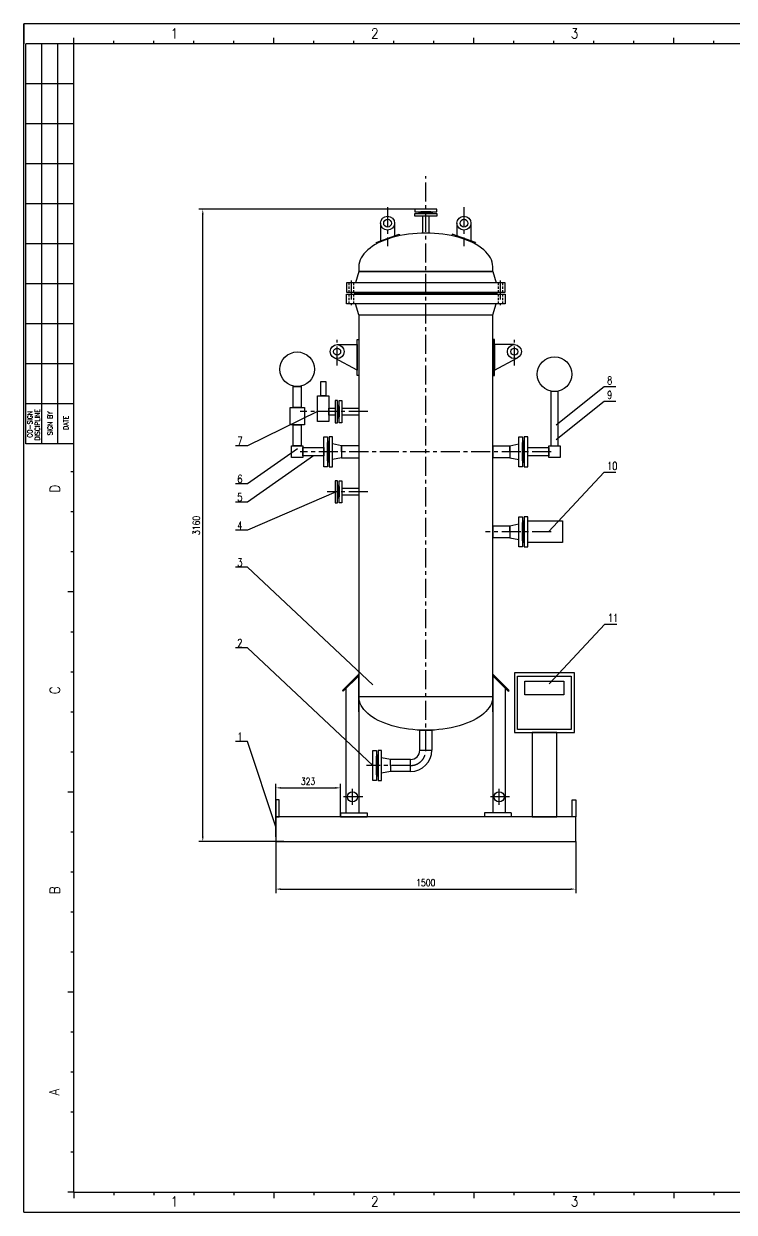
# Model space of a CAD drawing. Header units: millimetres. Extents: x 65833 to 74243, y -16849 to -10909.
# Drawn here: x 65833 to 69385, y -16849 to -10909 of the extents above; entities that cross this region are included whole.
import ezdxf
from ezdxf.enums import TextEntityAlignment as Align

# ---------------------------------------------------------------- set-up
doc = ezdxf.new("R2010")
doc.units = ezdxf.units.MM
doc.linetypes.add('CENTER', pattern=[50.8, 31.75, -6.35, 6.35, -6.35])
doc.linetypes.add('HIDDEN', pattern=[0.375, 0.25, -0.125])
for name, color, linetype in [('2细线层', 4, 'Continuous'), ('6文字层', 3, 'Continuous'), ('7标注层', 4, 'Continuous'), ('图框层', 7, 'Continuous')]:
    doc.layers.add(name, color=color, linetype=linetype)
doc.styles.add('PC_TEXTSTYLE', font='romans.shx', dxfattribs={"width": 0.75, "bigfont": 'hztxt.shx'})
doc.styles.add('ROMANC', font='romans.shx', dxfattribs={"width": 0.75, "bigfont": 'hztxt.shx'})
doc.styles.add('TH_GBDIM', font='romans.shx', dxfattribs={"width": 0.8, "bigfont": 'gbcbig.shx'})
doc.dimstyles.new('TH_GBDIM', dxfattribs={"dimscale": 10, "dimtxt": 3.5, "dimasz": 2.5, "dimexe": 2, "dimexo": 0, "dimgap": 1.5, "dimtad": 1, "dimdec": 0, "dimzin": 0, "dimdsep": 46, "dimtxsty": 'TH_GBDIM', "dimcen": 2.5, "dimclrd": 130, "dimclre": 130, "dimclrt": 3, "dimadec": 0, "dimazin": 0, "dimtfac": 0.714286, "dimtdec": 0, "dimtmove": 0, "dimatfit": 3, "dimfxl": 1, "dimtzin": 0, "dimlwd": -1, "dimlwe": -1, "dimarcsym": 0})

# ---------------------------------------------------------------- blocks, each defined once
blk = doc.blocks.new('PC_PAPER_BLOCK')
at = {"layer": '2细线层'}
for p, q in [((-25, -10), (-25, 584)), ((816, 584), (-25, 584)), ((-25, 584), (-25, 574)), ((0, 574), (0, 577)), ((100, 574), (100, 577)), ((200, 574), (200, 577)), ((300, 574), (300, 577)), ((-24, 374), (-24, 574)), ((0, 574), (-24, 574)), ((-16, 374), (-16, 574)), ((-8, 374), (-8, 574)), ((20, 574), (20, 575.5)), ((40, 574), (40, 575.5)), ((60, 574), (60, 575.5)), ((80, 574), (80, 575.5)), ((120, 574), (120, 575.5)), ((140, 574), (140, 575.5)), ((160, 574), (160, 575.5)), ((180, 574), (180, 575.5)), ((220, 574), (220, 575.5)), ((240, 574), (240, 575.5)), ((260, 574), (260, 575.5)), ((280, 574), (280, 575.5)), ((320, 574), (320, 575.5)), ((0, 554), (-24, 554)), ((0, 534), (-24, 534)), ((0, 514), (-24, 514)), ((0, 494), (-24, 494)), ((0, 474), (-24, 474)), ((0, 454), (-24, 454)), ((0, 434), (-24, 434)), ((0, 414), (-24, 414)), ((0, 394), (-24, 394)), ((0, 374), (-24, 374)), ((0, 360), (-1.5, 360)), ((0, 340), (-1.5, 340)), ((0, 320), (-1.5, 320)), ((0, 300), (-3, 300)), ((0, 280), (-1.5, 280)), ((0, 260), (-1.5, 260)), ((0, 240), (-1.5, 240)), ((0, 220), (-1.5, 220)), ((0, 200), (-3, 200)), ((0, 180), (-1.5, 180)), ((0, 160), (-1.5, 160)), ((0, 140), (-1.5, 140)), ((0, 120), (-1.5, 120)), ((0, 120), (-1.5, 120)), ((0, 100), (-3, 100)), ((0, 80), (-1.5, 80)), ((0, 60), (-1.5, 60)), ((0, 40), (-1.5, 40)), ((0, 20), (-1.5, 20)), ((-25, -10), (-25, 0)), ((0, 0), (-3, 0)), ((0, 0), (0, -3)), ((20, 0), (20, -1.5)), ((40, 0), (40, -1.5)), ((60, 0), (60, -1.5)), ((80, 0), (80, -1.5)), ((100, 0), (100, -3)), ((120, 0), (120, -1.5)), ((140, 0), (140, -1.5)), ((160, 0), (160, -1.5)), ((180, 0), (180, -1.5)), ((200, 0), (200, -3)), ((220, 0), (220, -1.5)), ((240, 0), (240, -1.5)), ((260, 0), (260, -1.5)), ((280, 0), (280, -1.5)), ((300, 0), (300, -3)), ((320, 0), (320, -1.5)), ((-25, -10), (816, -10)), ((-25, -10), (0, -10))]:
    blk.add_line(p, q, dxfattribs=at)
at = {"layer": '图框层'}
for p, q in [((0, 0), (0, 574)), ((806, 574), (0, 574)), ((0, 0), (806, 0))]:
    blk.add_line(p, q, dxfattribs=at)
at = {"layer": '2细线层', "style": 'ROMANC', "width": 0.9}
for s, p in [('1', (48.43, 576.67)), ('2', (148.59, 576.67)), ('3', (248.5, 576.67)), ('1', (48.43, -7.11)), ('2', (148.59, -7.11)), ('3', (248.5, -7.11))]:
    blk.add_text(s, height=5, dxfattribs=at).set_placement(p)
at = {"layer": '2细线层', "style": 'ROMANC', "width": 0.8}
for s, p in [('CO-SIGN', (-20.69, 383.78)), ('DISCIPLINE', (-16.94, 383.56)), ('SIGN BY', (-10.58, 384.29)), ('DATE', (-2.7, 384.58))]:
    blk.add_text(s, height=2.5, rotation=90, dxfattribs=at).set_placement(p, align=Align.CENTER)
at = {"layer": '2细线层', "style": 'ROMANC', "width": 0.9}
for s, p in [('D', (-6.94, 349.56)), ('C', (-6.94, 248.87)), ('B', (-6.94, 148.89)), ('A', (-7.32, 48.26))]:
    blk.add_text(s, height=5, rotation=90, dxfattribs=at).set_placement(p)
blk = doc.blocks.new('A$C71E00512')
for p, q in [((-100, 16.5), (-100, -16.5)), ((0, 16.5), (-85.3, 16.5)), ((-85.3, -16.5), (0, -16.5))]:
    blk.add_line(p, q)
at = {"color": 0}
blk.add_line((0, 16.5), (0, -16.5), dxfattribs=at)
for points in [[(-100, -25.4), (-100, 25.4), (-98, 25.4), (-98, -25.4)], [(-98, -55), (-98, 55), (-85.3, 55), (-85.3, -55)]]:
    blk.add_lwpolyline(points, close=True)
blk = doc.blocks.new('A$C127725E5')
for p, q in [((0, 30), (86, 30)), ((86, 30), (130.5, 39)), ((86, 0), (86, 30)), ((86, 30), (86, -30)), ((86, 0), (86, -30)), ((86, -30), (0, -30)), ((86, -30), (130.5, -39))]:
    blk.add_line(p, q)
at = {"color": 0}
blk.add_line((0, 30), (0, -30), dxfattribs=at)
for points in [[(130.5, -75), (130.5, 75), (148, 75), (148, -75)], [(148, -46), (148, 46), (150, 46), (150, -46)]]:
    blk.add_lwpolyline(points, close=True)
blk = doc.blocks.new('*D65')
at = {"color": 130, "transparency": 16777216}
for p, q in [((67092.7, -14996.7), (67092.7, -15254)), ((68592.7, -14996.7), (68592.7, -15254)), ((67117.7, -15234), (68567.7, -15234))]:
    blk.add_line(p, q, dxfattribs=at)
for points in [[(67117.7, -15229.9), (67117.7, -15238.2), (67092.7, -15234)], [(68567.7, -15229.9), (68567.7, -15238.2), (68592.7, -15234)]]:
    blk.add_solid(points, dxfattribs=at)
at = {"layer": 'Defpoints', "color": 0, "transparency": 16777216}
for p in [(67092.7, -14996.7), (68592.7, -14996.7), (68592.7, -15234)]:
    blk.add_point(p, dxfattribs=at)
at = {"color": 3, "transparency": 16777216, "insert": (67842.7, -15201.5), "char_height": 35, "attachment_point": 5, "style": 'TH_GBDIM'}
blk.add_mtext('1500', dxfattribs=at)
blk = doc.blocks.new('*D66')
at = {"color": 130, "transparency": 16777216}
for p, q in [((67092.7, -14972.7), (67092.7, -14707.9)), ((67117.7, -14727.9), (67390.8, -14727.9)), ((67415.8, -14872.7), (67415.8, -14707.9))]:
    blk.add_line(p, q, dxfattribs=at)
for points in [[(67117.7, -14723.7), (67117.7, -14732.1), (67092.7, -14727.9)], [(67390.8, -14723.7), (67390.8, -14732.1), (67415.8, -14727.9)]]:
    blk.add_solid(points, dxfattribs=at)
at = {"layer": 'Defpoints', "color": 0, "transparency": 16777216}
for p in [(67415.8, -14727.9), (67415.8, -14872.7), (67092.7, -14972.7)]:
    blk.add_point(p, dxfattribs=at)
at = {"color": 3, "transparency": 16777216, "insert": (67254.3, -14695.4), "char_height": 35, "attachment_point": 5, "style": 'TH_GBDIM'}
blk.add_mtext('323', dxfattribs=at)
blk = doc.blocks.new('*D67')
at = {"color": 130, "transparency": 16777216}
for p, q in [((67897.7, -11836.3), (66707.7, -11836.3)), ((66727.7, -14971.7), (66727.7, -11861.3)), ((67133.7, -14996.7), (66707.7, -14996.7))]:
    blk.add_line(p, q, dxfattribs=at)
for points in [[(66723.6, -11861.3), (66731.9, -11861.3), (66727.7, -11836.3)], [(66723.6, -14971.7), (66731.9, -14971.7), (66727.7, -14996.7)]]:
    blk.add_solid(points, dxfattribs=at)
at = {"layer": 'Defpoints', "color": 0, "transparency": 16777216}
for p in [(66727.7, -11836.3), (67897.7, -11836.3), (67133.7, -14996.7)]:
    blk.add_point(p, dxfattribs=at)
at = {"color": 3, "transparency": 16777216, "insert": (66695.2, -13416.5), "char_height": 35, "attachment_point": 5, "rotation": 90, "style": 'TH_GBDIM'}
blk.add_mtext('3160', dxfattribs=at)

msp = doc.modelspace()

# ---------------------------------------------------------------- linework, layer by layer
at = {"color": 1, "linetype": 'CENTER', "ltscale": 3}
for p, q in [((67842.7, -14540.2), (67842.7, -11671.4)), ((67651.7, -11825.5), (67651.7, -12021.1)), ((68033.8, -11825.5), (68033.8, -12021.1)), ((67470, -12191.3), (67470, -12315.7)), ((68215.4, -12191.3), (68215.4, -12315.7)), ((67399.7, -12617), (67399.7, -12488.2)), ((68285.7, -12617), (68285.7, -12488.2)), ((67553, -12847.7), (67215.3, -12847.7)), ((68470.2, -13047.7), (67215.3, -13047.7)), ((67553, -13247.7), (67349.6, -13247.7)), ((68470.2, -13447.7), (68142, -13447.7)), ((67766.7, -14616.2), (67545.8, -14616.2)), ((67527.3, -14773.1), (67420, -14773.1)), ((67475.9, -14813.5), (67475.9, -14732.7)), ((68261, -14772.7), (68153.6, -14772.7)), ((68209.6, -14813.5), (68209.6, -14732.7))]:
    msp.add_line(p, q, dxfattribs=at)
for p, q in [((67859.2, -11851), (67826.2, -11851)), ((67616.6, -11905.8), (67616.6, -11994.1)), ((67686.7, -11905.8), (67686.7, -11969.2)), ((67998.7, -11905.8), (67998.7, -11969.2)), ((68068.8, -11905.8), (68068.8, -11994.1)), ((67710.5, -11960.7), (67712, -11968.5)), ((67974.9, -11960.7), (67973.5, -11968.5)), ((67594, -12002.2), (67597, -12008.8)), ((68091.4, -12002.2), (68088.5, -12008.8)), ((67507.7, -12147.7), (67491.2, -12203)), ((67507.7, -12147.7), (68177.7, -12147.7)), ((68177.7, -12147.7), (68194.3, -12203)), ((68239.7, -12203), (67445.7, -12203)), ((67445.7, -12203), (67445.7, -12251)), ((68239.7, -12203), (68194.3, -12203)), ((68239.7, -12251), (68239.7, -12203)), ((67445.7, -12251), (68239.7, -12251)), ((67445.7, -12260), (68239.7, -12260)), ((67445.7, -12308), (67445.7, -12260)), ((67488.2, -12251), (67488.2, -12253)), ((67488.2, -12253), (68197.2, -12253)), ((67488.2, -12258), (67488.2, -12253)), ((67488.2, -12253), (68197.2, -12253)), ((68197.2, -12258), (67488.2, -12258)), ((67488.2, -12260), (67488.2, -12258)), ((68197.2, -12251), (68197.2, -12260)), ((68239.7, -12260), (68239.7, -12308)), ((68239.7, -12308), (67445.7, -12308)), ((67507.7, -12363.4), (67491.2, -12308)), ((68177.7, -12363.4), (68194.3, -12308)), ((68239.7, -12308), (68194.3, -12308)), ((67507.7, -12363.4), (68177.7, -12363.4)), ((67399.7, -12512.7), (67499.7, -12512.7)), ((67499.7, -12512.7), (67499.7, -12640.4)), ((68285.7, -12512.7), (68185.7, -12512.7)), ((68185.7, -12512.7), (68185.7, -12640.4)), ((67499.7, -12640.4), (67387.6, -12580.5)), ((68185.7, -12640.4), (68297.9, -12580.5)), ((67403.6, -12831.2), (67403.6, -12864.2)), ((67403.6, -13231.2), (67403.6, -13264.2)), ((67507.7, -14159.2), (67425.9, -14241.1)), ((67507.7, -14167.7), (67430.1, -14245.3)), ((67507.7, -14167.7), (67507.7, -14852.7)), ((67507.7, -14347.7), (67507.7, -14167.7)), ((68177.7, -14159.2), (68259.6, -14241.1)), ((68177.7, -14167.7), (68177.7, -14852.7)), ((68177.7, -14167.7), (68255.3, -14245.3)), ((68177.7, -14347.7), (68177.7, -14167.7)), ((67430.1, -14245.3), (67425.9, -14241.1)), ((67444.1, -14852.7), (67444.1, -14231.3)), ((68241.4, -14852.7), (68241.4, -14231.3)), ((68255.3, -14245.3), (68259.6, -14241.1)), ((67812.7, -14540.2), (67812.7, -14440.2)), ((67872.7, -14440.2), (67872.7, -14540.2)), ((67812.7, -14540.2), (67872.7, -14540.2)), ((67666.7, -14586.2), (67622.2, -14577.2)), ((67666.7, -14616.2), (67666.7, -14586.2)), ((67766.7, -14586.2), (67666.7, -14586.2)), ((67766.7, -14646.2), (67766.7, -14586.2)), ((67666.7, -14646.2), (67622.2, -14655.2)), ((67666.7, -14616.2), (67666.7, -14646.2)), ((67766.7, -14646.2), (67666.7, -14646.2)), ((67415.8, -14852.7), (67549.7, -14852.7)), ((67415.8, -14852.7), (67415.8, -14872.7)), ((67415.8, -14852.7), (67435.8, -14852.7)), ((67415.8, -14872.7), (67549.7, -14872.7)), ((67475.9, -14852.7), (67539.6, -14852.7)), ((67549.7, -14852.7), (67549.7, -14872.7)), ((68269.7, -14852.7), (68135.8, -14852.7)), ((68135.8, -14852.7), (68135.8, -14872.7)), ((68269.7, -14872.7), (68135.8, -14872.7)), ((68209.6, -14852.7), (68145.9, -14852.7)), ((68269.7, -14852.7), (68249.7, -14852.7)), ((68269.7, -14852.7), (68269.7, -14872.7))]:
    msp.add_line(p, q)
at = {"color": 0}
for p, q in [((67594, -12002.2), (67710.5, -11960.7)), ((68091.4, -12002.2), (67974.9, -11960.7)), ((67507.7, -12122.7), (67507.7, -12147.7)), ((68177.7, -12147.7), (68177.7, -12122.7)), ((67507.7, -12363.4), (67507.7, -14272.7)), ((68177.7, -14272.7), (68177.7, -12363.4)), ((67507.7, -13047.7), (67507.7, -13072.7)), ((68177.7, -13047.7), (68177.7, -13072.7)), ((68177.7, -13447.7), (68177.7, -13472.7)), ((68177.7, -14272.7), (67507.7, -14272.7)), ((67812.7, -14440.2), (67872.7, -14440.2))]:
    msp.add_line(p, q, dxfattribs=at)
at = {"color": 4, "linetype": 'HIDDEN', "ltscale": 50}
for p, q in [((67458.5, -12203), (67458.5, -12251)), ((67481.5, -12203), (67481.5, -12251)), ((68203.9, -12203), (68203.9, -12251)), ((68226.9, -12203), (68226.9, -12251)), ((67458.5, -12260), (67458.5, -12308)), ((67481.5, -12260), (67481.5, -12308)), ((68203.9, -12260), (68203.9, -12308)), ((68226.9, -12260), (68226.9, -12308))]:
    msp.add_line(p, q, dxfattribs=at)
for points in [[(67787.7, -11849), (67897.7, -11849), (67897.7, -11836.3), (67787.7, -11836.3)], [(67817.3, -11851), (67868.1, -11851), (67868.1, -11849), (67817.3, -11849)], [(67499.7, -12486.5), (67507.7, -12486.5), (67507.7, -12666.5), (67499.7, -12666.5)], [(68185.7, -12486.5), (68177.7, -12486.5), (68177.7, -12666.5), (68185.7, -12666.5)], [(67401.6, -12902.7), (67401.6, -12792.7), (67388.9, -12792.7), (67388.9, -12902.7)], [(67403.6, -12873.1), (67403.6, -12822.3), (67401.6, -12822.3), (67401.6, -12873.1)], [(67333.2, -13122.7), (67333.2, -12972.7), (67350.7, -12972.7), (67350.7, -13122.7)], [(67350.7, -13093.7), (67350.7, -13001.7), (67352.7, -13001.7), (67352.7, -13093.7)], [(68334.7, -13093.7), (68334.7, -13001.7), (68332.7, -13001.7), (68332.7, -13093.7)], [(68352.2, -13122.7), (68352.2, -12972.7), (68334.7, -12972.7), (68334.7, -13122.7)], [(67401.6, -13302.7), (67401.6, -13192.7), (67388.9, -13192.7), (67388.9, -13302.7)], [(67403.6, -13273.1), (67403.6, -13222.3), (67401.6, -13222.3), (67401.6, -13273.1)], [(68334.7, -13493.7), (68334.7, -13401.7), (68332.7, -13401.7), (68332.7, -13493.7)], [(68352.2, -13522.7), (68352.2, -13372.7), (68334.7, -13372.7), (68334.7, -13522.7)], [(67578.2, -14691.2), (67578.2, -14541.2), (67595.7, -14541.2), (67595.7, -14691.2)], [(67622.2, -14691.2), (67622.2, -14541.2), (67604.7, -14541.2), (67604.7, -14691.2)], [(67595.7, -14662.2), (67595.7, -14570.2), (67597.7, -14570.2), (67597.7, -14662.2)], [(67604.7, -14662.2), (67604.7, -14570.2), (67602.7, -14570.2), (67602.7, -14662.2)]]:
    msp.add_lwpolyline(points, close=True)
at = {"color": 0}
for points in [[(67875.4, -11851), (67875.4, -11855.2), (67810, -11855.2), (67810, -11851)], [(67318.1, -12696.5), (67342.6, -12696.5), (67342.6, -12769.2), (67318.1, -12769.2)], [(67179, -12827), (67179, -12721.8), (67220.5, -12721.8), (67220.5, -12827)], [(67302.2, -12769.2), (67358.4, -12769.2), (67358.4, -12897.4), (67302.2, -12897.4)], [(68468.1, -13018.3), (68505.1, -13018.3), (68505.1, -12746.6), (68468.1, -12746.6)], [(67163.9, -12827), (67235.6, -12827), (67235.6, -12913.1), (67163.9, -12913.1)], [(67358.4, -12829.7), (67388.9, -12829.7), (67388.9, -12865.6), (67358.4, -12865.6)], [(67403.6, -12815), (67407.7, -12815), (67407.7, -12880.4), (67403.6, -12880.4)], [(67179, -13018.3), (67179, -12913.1), (67220.5, -12913.1), (67220.5, -13018.3)], [(67357.7, -13100.2), (67352.7, -13100.2), (67352.7, -12995.2), (67357.7, -12995.2)], [(68327.7, -13100.2), (68332.7, -13100.2), (68332.7, -12995.2), (68327.7, -12995.2)], [(67171.5, -13018.3), (67228, -13018.3), (67228, -13077), (67171.5, -13077)], [(67228, -13026.9), (67333.2, -13026.9), (67333.2, -13068.4), (67228, -13068.4)], [(68352.2, -13026.9), (68457.5, -13026.9), (68457.5, -13068.4), (68352.2, -13068.4)], [(68457.5, -13018.3), (68514, -13018.3), (68514, -13077), (68457.5, -13077)], [(67403.6, -13215), (67407.7, -13215), (67407.7, -13280.4), (67403.6, -13280.4)], [(68327.7, -13500.2), (68332.7, -13500.2), (68332.7, -13395.2), (68327.7, -13395.2)], [(68352.2, -13394), (68527.1, -13394), (68527.1, -13501.3), (68352.2, -13501.3)], [(68286.4, -14451.8), (68586.4, -14451.8), (68586.4, -14152.8), (68286.4, -14152.8)], [(68302.1, -14169.1), (68570.3, -14169.1), (68570.3, -14436), (68302.1, -14436)], [(68337.4, -14194.6), (68533.6, -14194.6), (68533.6, -14262.4), (68337.4, -14262.4)], [(68375.4, -14872.7), (68497.4, -14872.7), (68497.4, -14451.8), (68375.4, -14451.8)], [(67602.7, -14668.7), (67597.7, -14668.7), (67597.7, -14563.7), (67602.7, -14563.7)], [(67092.7, -14872.7), (67110.5, -14872.7), (67110.5, -14788), (67092.7, -14788)], [(68592.7, -14872.7), (68575, -14872.7), (68575, -14788), (68592.7, -14788)], [(67092.7, -14996.7), (68592.7, -14996.7), (68592.7, -14872.7), (67092.7, -14872.7)]]:
    msp.add_lwpolyline(points, close=True, dxfattribs=at)
for points in [[(68177.7, -12147.7), (67507.7, -12147.7)], [(68167.7, -12147.7), (67517.7, -12147.7)]]:
    msp.add_lwpolyline(points)
for centre, radius in [((67651.7, -11905.8), 35), ((68033.8, -11905.8), 35), ((67651.7, -11905.8), 19.4), ((68033.8, -11905.8), 19.4), ((67399.7, -12547.7), 35), ((67399.7, -12547.7), 17.5), ((68285.7, -12547.7), 35), ((68285.7, -12547.7), 17.5), ((67475.9, -14772.7), 25), ((68209.6, -14772.7), 25)]:
    msp.add_circle(centre, radius)
for centre in [(67199.7, -12635.6), (68486.6, -12660.4)]:
    msp.add_circle(centre, 86.2, dxfattribs=at)
for radius in [46, 106]:
    msp.add_arc((67766.7, -14540.2), radius, 270, 0)
at = {"color": 1, "linetype": 'CENTER', "ltscale": 3}
msp.add_arc((67766.7, -14540.2), 76, 270, 0, dxfattribs=at)
at = {"color": 0}
msp.add_ellipse((67842.7, -12122.7), major_axis=(335, 0), ratio=0.5, start_param=6.283185, end_param=9.424778, dxfattribs=at)
at = {"color": 0, "extrusion": (0, 0, -1)}
msp.add_ellipse((67842.7, -14272.7), major_axis=(335, 0), ratio=0.5, start_param=6.283185, end_param=9.424778, dxfattribs=at)
at = {"layer": '7标注层'}
for points in [[(68494.2, -12914), (68733.9, -12722.1), (68793.5, -12722.1)], [(68494.2, -12986.6), (68733.9, -12794.7), (68793.5, -12794.7)], [(67302.2, -12847.7), (66951.6, -13017.9), (66891.9, -13017.9)], [(67201.4, -13032.9), (66951.6, -13208.3), (66891.9, -13208.3)], [(67280.6, -13068.4), (66951.6, -13299.4), (66891.9, -13299.4)], [(68455.7, -13447.7), (68733.9, -13149.7), (68793.5, -13149.7)], [(67395.3, -13247.7), (66951.6, -13440.4), (66891.9, -13440.4)], [(67578.2, -14213.5), (66951.6, -13625.5), (66891.9, -13625.5)], [(68459.4, -14207.3), (68737.7, -13909.3), (68797.3, -13909.3)], [(67578.2, -14616.2), (66951.6, -14028.2), (66891.9, -14028.2)], [(67092.7, -14922.7), (66951.6, -14495.9), (66891.9, -14495.9)]]:
    msp.add_lwpolyline(points, dxfattribs=at)

# ---------------------------------------------------------------- block references
at = {"color": 0, "rotation": 270}
msp.add_blockref('A$C71E00512', (67842.7, -11955.2), dxfattribs=at)
at = {"color": 0}
for name, p in [('A$C71E00512', (67507.7, -12847.7)), ('A$C127725E5', (68177.7, -13047.7)), ('A$C71E00512', (67507.7, -13247.7)), ('A$C127725E5', (68177.7, -13447.7))]:
    msp.add_blockref(name, p, dxfattribs=at)
at = {"color": 0, "xscale": -1}
msp.add_blockref('A$C127725E5', (67507.7, -13047.7), dxfattribs=at)
at = {"layer": '图框层', "xscale": 10, "yscale": 10, "zscale": 10}
msp.add_blockref('PC_PAPER_BLOCK', (66082.7, -16749), dxfattribs=at)

# ---------------------------------------------------------------- texts
at = {"layer": '6文字层', "style": 'PC_TEXTSTYLE', "width": 0.75}
for s, p in [('8', (68749.5, -12711.5)), ('9', (68749.5, -12784.2)), ('7', (66900.4, -13013.6)), ('10', (68749.5, -13139.1)), ('6', (66900.4, -13204)), ('5', (66900.4, -13295.1)), ('4', (66900.4, -13436.2)), ('3', (66900.4, -13621.3)), ('11', (68753.2, -13898.8)), ('2', (66900.4, -14024)), ('1', (66900.4, -14491.6))]:
    msp.add_text(s, height=40, dxfattribs=at).set_placement(p)

# ---------------------------------------------------------------- dimensions: what is measured, and where the dimension line sits
at = {"color": 0}
dim = msp.add_linear_dim(base=(66727.7, -11836.3), p1=(67133.7, -14996.7), p2=(67897.7, -11836.3), angle=90, dimstyle='TH_GBDIM', dxfattribs=at)
dim.commit()
dim.dimension.update_dxf_attribs({"geometry": '*D67', "text_midpoint": (66695.2, -13416.5)})
for base, p1, p2, picture, middle in [((67415.8, -14727.9), (67092.7, -14972.7), (67415.8, -14872.7), '*D66', (67254.3, -14695.4)), ((68592.7, -15234), (67092.7, -14996.7), (68592.7, -14996.7), '*D65', (67842.7, -15201.5))]:
    dim = msp.add_linear_dim(base=base, p1=p1, p2=p2, dimstyle='TH_GBDIM', dxfattribs=at)
    dim.commit()
    dim.dimension.update_dxf_attribs({"geometry": picture, "text_midpoint": middle})

doc.saveas('drawing.dxf')
